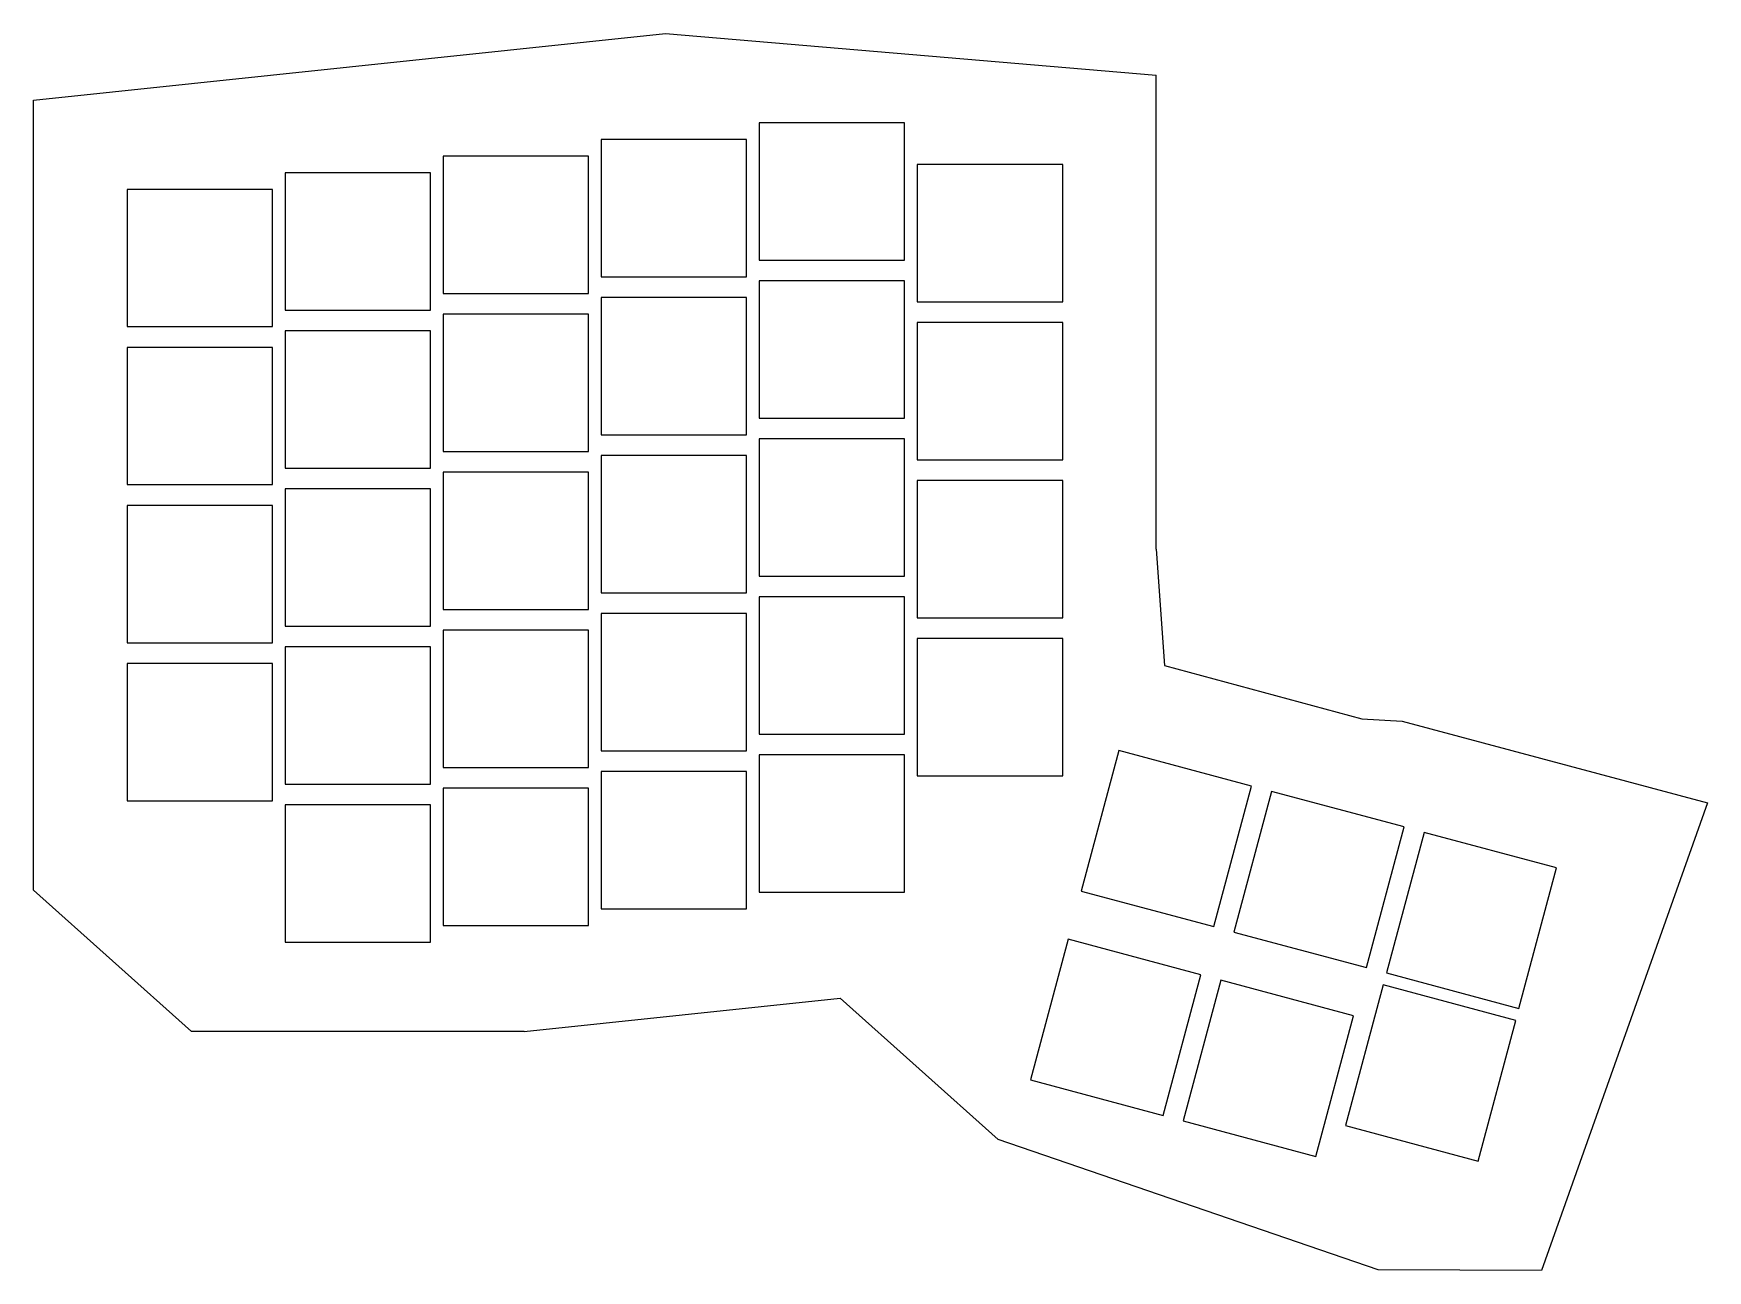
# Model space of a CAD drawing. Header units: millimetres. Extents: x -20 to 181, y -46 to 103.
import ezdxf

# ---------------------------------------------------------------- set-up
doc = ezdxf.new("R2010")
doc.units = ezdxf.units.MM

msp = doc.modelspace()

# ---------------------------------------------------------------- linework, layer by layer
for p, q in [((36.99, 101), (56.01, 103)), ((56.01, 103), (115, 98)), ((-20, 95), (36.99, 101)), ((115, 41.01), (115, 98)), ((-20, -0.01), (-20, 95)), ((84.75, 92.25), (67.25, 92.25)), ((67.25, 92.25), (67.25, 75.75)), ((84.75, 75.75), (84.75, 92.25)), ((65.75, 90.25), (48.25, 90.25)), ((48.25, 90.25), (48.25, 73.75)), ((65.75, 73.75), (65.75, 90.25)), ((46.75, 88.25), (29.25, 88.25)), ((29.25, 88.25), (29.25, 71.75)), ((46.75, 71.75), (46.75, 88.25)), ((103.75, 87.25), (86.25, 87.25)), ((86.25, 87.25), (86.25, 70.75)), ((103.75, 70.75), (103.75, 87.25)), ((27.75, 86.25), (10.25, 86.25)), ((10.25, 86.25), (10.25, 69.75)), ((27.75, 69.75), (27.75, 86.25)), ((8.75, 84.25), (-8.75, 84.25)), ((-8.75, 84.25), (-8.75, 67.75)), ((8.75, 67.75), (8.75, 84.25)), ((67.25, 75.75), (84.75, 75.75)), ((48.25, 73.75), (65.75, 73.75)), ((84.75, 73.25), (67.25, 73.25)), ((67.25, 73.25), (67.25, 56.75)), ((84.75, 56.75), (84.75, 73.25)), ((29.25, 71.75), (46.75, 71.75)), ((65.75, 71.25), (48.25, 71.25)), ((48.25, 71.25), (48.25, 54.75)), ((65.75, 54.75), (65.75, 71.25)), ((86.25, 70.75), (103.75, 70.75)), ((10.25, 69.75), (27.75, 69.75)), ((46.75, 69.25), (29.25, 69.25)), ((29.25, 69.25), (29.25, 52.75)), ((46.75, 52.75), (46.75, 69.25)), ((-8.75, 67.75), (8.75, 67.75)), ((27.75, 67.25), (10.25, 67.25)), ((10.25, 67.25), (10.25, 50.75)), ((27.75, 50.75), (27.75, 67.25)), ((103.75, 68.25), (86.25, 68.25)), ((86.25, 68.25), (86.25, 51.75)), ((103.75, 51.75), (103.75, 68.25)), ((8.75, 65.25), (-8.75, 65.25)), ((-8.75, 65.25), (-8.75, 48.75)), ((8.75, 48.75), (8.75, 65.25)), ((67.25, 56.75), (84.75, 56.75)), ((48.25, 54.75), (65.75, 54.75)), ((29.25, 52.75), (46.75, 52.75)), ((84.75, 54.25), (67.25, 54.25)), ((67.25, 54.25), (67.25, 37.75)), ((84.75, 37.75), (84.75, 54.25)), ((10.25, 50.75), (27.75, 50.75)), ((65.75, 52.25), (48.25, 52.25)), ((48.25, 52.25), (48.25, 35.75)), ((65.75, 35.75), (65.75, 52.25)), ((86.25, 51.75), (103.75, 51.75)), ((-8.75, 48.75), (8.75, 48.75)), ((46.75, 50.25), (29.25, 50.25)), ((29.25, 50.25), (29.25, 33.75)), ((46.75, 33.75), (46.75, 50.25)), ((103.75, 49.25), (86.25, 49.25)), ((86.25, 49.25), (86.25, 32.75)), ((103.75, 32.75), (103.75, 49.25)), ((27.75, 48.25), (10.25, 48.25)), ((10.25, 48.25), (10.25, 31.75)), ((27.75, 31.75), (27.75, 48.25)), ((8.75, 46.25), (-8.75, 46.25)), ((-8.75, 46.25), (-8.75, 29.75)), ((8.75, 29.75), (8.75, 46.25)), ((115, 41.01), (116, 27)), ((67.25, 37.75), (84.75, 37.75)), ((48.25, 35.75), (65.75, 35.75)), ((84.75, 35.25), (67.25, 35.25)), ((67.25, 35.25), (67.25, 18.75)), ((84.75, 18.75), (84.75, 35.25)), ((29.25, 33.75), (46.75, 33.75)), ((65.75, 33.25), (48.25, 33.25)), ((48.25, 33.25), (48.25, 16.75)), ((65.75, 16.75), (65.75, 33.25)), ((86.25, 32.75), (103.75, 32.75)), ((10.25, 31.75), (27.75, 31.75)), ((46.75, 31.25), (29.25, 31.25)), ((29.25, 31.25), (29.25, 14.75)), ((46.75, 14.75), (46.75, 31.25)), ((103.75, 30.25), (86.25, 30.25)), ((86.25, 30.25), (86.25, 13.75)), ((103.75, 13.75), (103.75, 30.25)), ((-8.75, 29.75), (8.75, 29.75)), ((27.75, 29.25), (10.25, 29.25)), ((10.25, 29.25), (10.25, 12.75)), ((27.75, 12.75), (27.75, 29.25)), ((8.75, 27.25), (-8.75, 27.25)), ((-8.75, 27.25), (-8.75, 10.75)), ((8.75, 10.75), (8.75, 27.25)), ((116, 27), (139.74, 20.59)), ((139.74, 20.59), (144.58, 20.33)), ((144.58, 20.33), (181.29, 10.5)), ((67.25, 18.75), (84.75, 18.75)), ((48.25, 16.75), (65.75, 16.75)), ((84.75, 16.25), (67.25, 16.25)), ((67.25, 16.25), (67.25, -0.25)), ((84.75, -0.25), (84.75, 16.25)), ((110.51, 16.77), (105.98, -0.13)), ((126.45, 12.5), (110.51, 16.77)), ((29.25, 14.75), (46.75, 14.75)), ((65.75, 14.25), (48.25, 14.25)), ((48.25, 14.25), (48.25, -2.25)), ((65.75, -2.25), (65.75, 14.25)), ((10.25, 12.75), (27.75, 12.75)), ((46.75, 12.25), (29.25, 12.25)), ((29.25, 12.25), (29.25, -4.25)), ((46.75, -4.25), (46.75, 12.25)), ((86.25, 13.75), (103.75, 13.75)), ((121.92, -4.4), (126.45, 12.5)), ((-8.75, 10.75), (8.75, 10.75)), ((27.75, 10.25), (10.25, 10.25)), ((10.25, 10.25), (10.25, -6.25)), ((27.75, -6.25), (27.75, 10.25)), ((128.86, 11.86), (124.33, -5.05)), ((144.8, 7.59), (128.86, 11.86)), ((181.29, 10.5), (161.31, -45.75)), ((140.27, -9.32), (144.8, 7.59)), ((147.21, 6.94), (142.68, -9.96)), ((163.15, 2.67), (147.21, 6.94)), ((158.62, -14.23), (163.15, 2.67)), ((-0.99, -17), (-20, -0.01)), ((67.25, -0.25), (84.75, -0.25)), ((105.98, -0.13), (121.92, -4.4)), ((48.25, -2.25), (65.75, -2.25)), ((29.25, -4.25), (46.75, -4.25)), ((104.43, -5.92), (99.9, -22.83)), ((120.36, -10.19), (104.43, -5.92)), ((124.33, -5.05), (140.27, -9.32)), ((10.25, -6.25), (27.75, -6.25)), ((142.68, -9.96), (158.62, -14.23)), ((115.83, -27.1), (120.36, -10.19)), ((122.78, -10.84), (118.25, -27.75)), ((138.72, -15.11), (122.78, -10.84)), ((142.3, -11.41), (137.77, -28.32)), ((158.23, -15.68), (142.3, -11.41)), ((39.01, -17), (77, -13.01)), ((96, -30), (77, -13.01)), ((134.19, -32.02), (138.72, -15.11)), ((153.7, -32.59), (158.23, -15.68)), ((39.01, -17), (-0.99, -17)), ((99.9, -22.83), (115.83, -27.1)), ((118.25, -27.75), (134.19, -32.02)), ((141.67, -45.66), (96, -30)), ((137.77, -28.32), (153.7, -32.59)), ((161.31, -45.75), (141.67, -45.66))]:
    msp.add_line(p, q)

doc.saveas('drawing.dxf')
